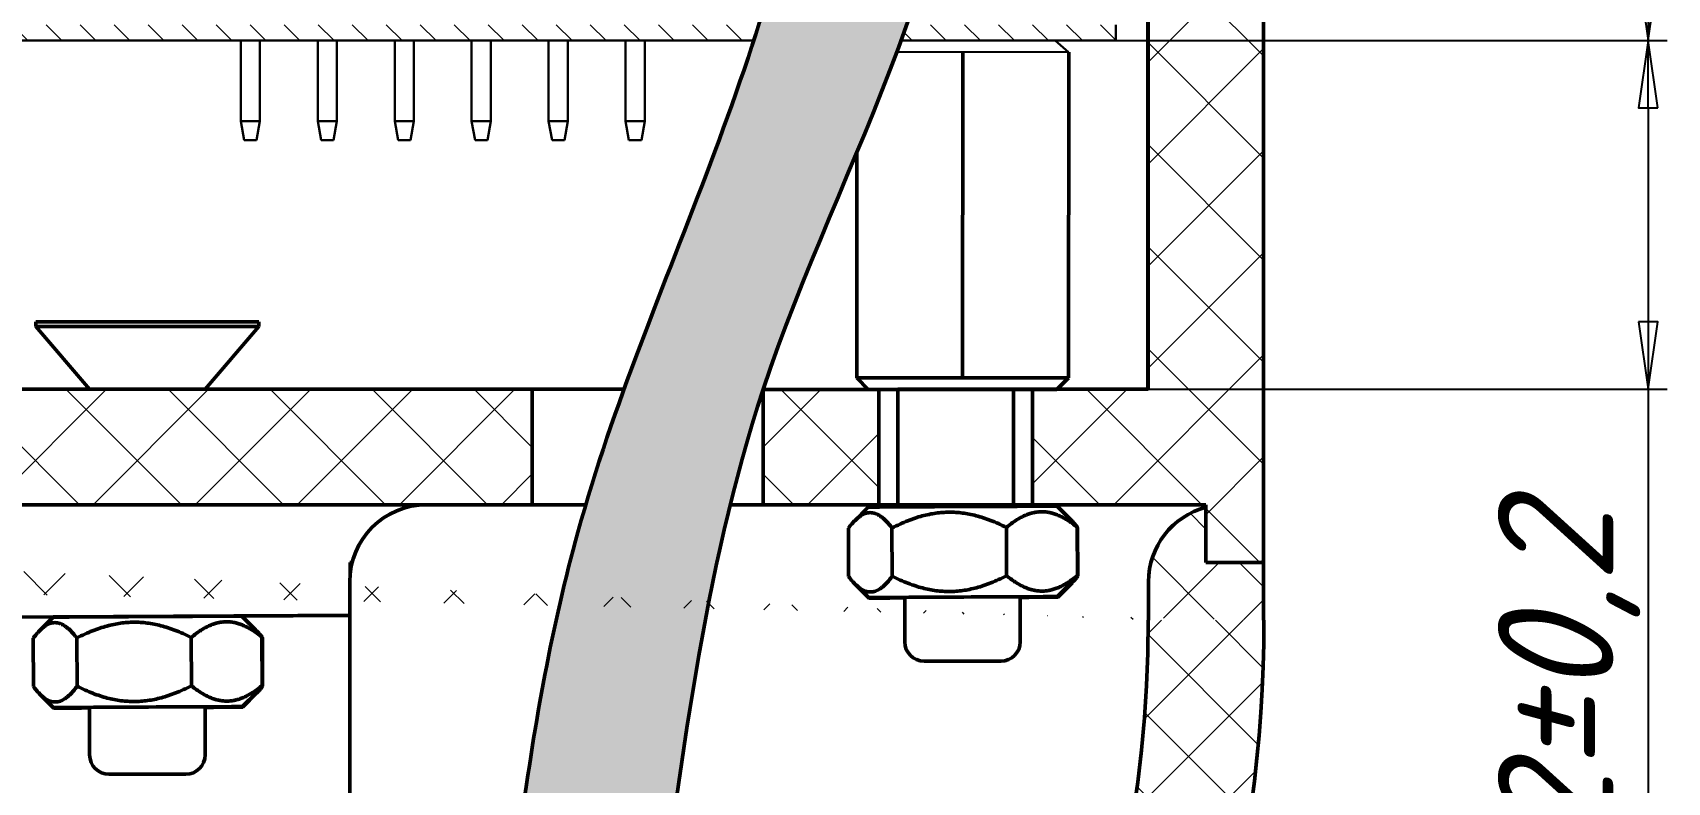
# Model space of a CAD drawing. Header units: inches. Extents: x -14 to 5184, y -66 to 1689.
# Drawn here: x 2968.36 to 3010.83, y 700.18 to 719.66 of the extents above; entities that cross this region are included whole.
import ezdxf

# ---------------------------------------------------------------- set-up
doc = ezdxf.new("R2010")
doc.units = ezdxf.units.IN
doc.header["$MEASUREMENT"] = 0
for name, color, linetype, lineweight in [('Видимый контур (ГОСТ)', 7, 'Continuous', 50), ('Размер (ГОСТ)', 7, 'Continuous', 25), ('Штриховка (ГОСТ)', 7, 'Continuous', 18), ('Штриховка ГОСТ', 7, 'Continuous', 9)]:
    doc.layers.add(name, color=color, linetype=linetype, lineweight=lineweight)
doc.styles.add('Standart 3.0', font='gost_b.ttf', dxfattribs={"oblique": 15, "height": 3})
doc.dimstyles.new('Обычный (ГОСТ)', dxfattribs={"dimscale": 0.5, "dimtxt": 3.5, "dimasz": 3.5, "dimexe": 1, "dimexo": 0, "dimgap": 0.5, "dimtad": 1, "dimrnd": 1e-08, "dimtxsty": 'Standart 3.0', "dimblk": 'Filled-1', "dimblk1": 'Filled-1', "dimblk2": 'Filled-1', "dimcen": 0.09, "dimdle": 15, "dimclrd": 256, "dimclre": 256, "dimclrt": 256, "dimazin": 2, "dimtfac": 0.7142857313156128, "dimtmove": 0, "dimatfit": 3, "dimfxl": 1, "dimtolj": 1, "dimlwd": 25, "dimlwe": 25, "dimarcsym": 0})

# ---------------------------------------------------------------- blocks, each defined once
blk = doc.blocks.new('Filled-1')
at = {"color": 0}
for p, q in [((0, 0), (-1, 0.1428571428571429)), ((-1, 0.1428571428571429), (-1, -0.1428571428571429)), ((-1, 0), (0, 0)), ((-1, -0.1428571428571429), (0, 0))]:
    blk.add_line(p, q, dxfattribs=at)
at = {"color": 0, "flags": 128}
blk.add_lwpolyline([(-1, -0.1428571428571429), (0, 0), (-1, 0.1428571428571429), (-1, -0.1428571428571429)], dxfattribs=at)
at = {"color": 0}
blk.add_solid([(-1, -0.1428571428571429), (0, 0), (-1, 0.1428571428571429), (-1, -0.1428571428571429)], dxfattribs=at)
blk = doc.blocks.new('*D152')
at = {"layer": 'Размер (ГОСТ)', "lineweight": 25, "ltscale": 0.5, "transparency": 16777216}
for p, q in [((2996.49810206248, 719.4498881323308), (3010.828447032974, 719.4498881323308)), ((3010.328447032974, 717.6998881323308), (3010.328447032974, 712.1430814574829)), ((2996.49810206248, 710.3930814574829), (3010.828447032974, 710.3930814574829)), ((3010.328447032974, 710.3930814574829), (3010.328447032974, 695.7587340312316))]:
    blk.add_line(p, q, dxfattribs=at)
at = {"layer": 'Размер (ГОСТ)', "lineweight": 25, "ltscale": 0.5, "transparency": 16777216, "xscale": 1.75, "yscale": 1.75, "zscale": 1.75}
for p, rotation in [((3010.328447032974, 719.4498881323308), 90), ((3010.328447032974, 710.3930814574829), 270)]:
    blk.add_blockref('Filled-1', p, dxfattribs=dict(at, rotation=rotation))
at = {"layer": 'Размер (ГОСТ)', "ltscale": 0.5, "transparency": 16777216, "insert": (3008.275052407797, 702.2009077443578), "char_height": 3, "attachment_point": 5, "rotation": 90, "style": 'Standart 3.0'}
blk.add_mtext('\\A1;{\\fGOST type B|b0|i0|c204|p0;12}%%P{\\fGOST type B|b0|i0|c204|p0;0,2}', dxfattribs=at)
blk = doc.blocks.new('*D155')
at = {"layer": 'Размер (ГОСТ)', "lineweight": 25, "ltscale": 0.5, "transparency": 16777216}
for p, q in [((2996.411795750761, 743.8613681323305), (3010.828447032974, 743.8613681323305)), ((3010.328447032974, 721.1998881323308), (3010.328447032974, 742.1113681323305)), ((2996.49810206248, 719.4498881323308), (3010.828447032974, 719.4498881323308))]:
    blk.add_line(p, q, dxfattribs=at)
at = {"layer": 'Размер (ГОСТ)', "lineweight": 25, "ltscale": 0.5, "transparency": 16777216, "xscale": 1.75, "yscale": 1.75, "zscale": 1.75}
for p, rotation in [((3010.328447032974, 743.8613681323305), 90), ((3010.328447032974, 719.4498881323308), 270)]:
    blk.add_blockref('Filled-1', p, dxfattribs=dict(at, rotation=rotation))
at = {"layer": 'Размер (ГОСТ)', "ltscale": 0.5, "transparency": 16777216, "insert": (3008.281417330003, 731.6556281323311), "char_height": 3, "attachment_point": 5, "rotation": 90, "style": 'Standart 3.0'}
blk.add_mtext('\\A1;{\\fGOST type B|b0|i0|c204|p0;24}%%P{\\fGOST type B|b0|i0|c204|p0;0,2}', dxfattribs=at)

msp = doc.modelspace()

# ---------------------------------------------------------------- hatches: boundary and pattern name
at = {"layer": 'Штриховка (ГОСТ)'}
h = msp.add_hatch(dxfattribs=at)
h.set_pattern_fill('ANSI37', color=256, scale=15, style=0)
h.set_pattern_definition([(45, (-838.0230394444743, -51.15957828930812), (-1.325825214724776, 1.325825214724777), []), (135, (-838.0230394444743, -51.15957828930812), (-1.325825214724777, -1.325825214724776), [])])
h.paths.add_polyline_path([(2998.837229541403, 707.3267087815876), (2998.837229541403, 707.3930814574829), (2994.337228739738, 707.3930814574829), (2994.337228739738, 710.3930814574829), (2997.337229539485, 710.3930814574829), (2997.337229539485, 747.8930814574829), (2997.353099355532, 747.8930814574829), (2998.837229541403, 747.8930814574829), (2998.837229541403, 747.7824923293116), (2998.837229541403, 746.3930814574829), (2998.853099355532, 746.3930814574829), (3000.337229543321, 746.3930814574829), (3000.337229543321, 746.2824923293116), (3000.337229543321, 705.8930814574829), (2998.840162546853, 705.8930814574829), (2998.837229541403, 705.8930814574829)])
h.paths.add_polyline_path([(2990.337230175069, 707.3858112707507), (2987.337229526699, 707.3930814574829), (2987.337229526699, 710.3930814574829), (2990.337230175069, 710.3858112707507)])
h.paths.add_polyline_path([(2981.337229519027, 710.3930814574829), (2981.337229519027, 707.3930814574829), (2945.337229472997, 707.3930814574829), (2945.337229472997, 710.3930814574829)])
h.paths.add_polyline_path([(2939.337229465325, 710.3930814574829), (2939.337229465325, 707.3930814574829), (2936.337228815467, 707.3930814574829), (2936.337228815467, 710.3930814574829)])
h.paths.add_polyline_path([(2932.337230250798, 710.3930814574829), (2932.337230250798, 707.3930814574829), (2927.837229450621, 707.3930814574829), (2927.837229450621, 705.8930814574829), (2926.340162546853, 705.8930814574829), (2926.337229448703, 705.8930814574829), (2926.337229448703, 746.3930814574829), (2926.353099355532, 746.3930814574829), (2927.837229450621, 746.3930814574829), (2927.837229450621, 747.8930814574829), (2929.337229452539, 747.8930814574829), (2929.337229452539, 747.7824923293116), (2929.337229452539, 710.3930814574829)])
at = {"layer": 'Штриховка (ГОСТ)', "ltscale": 0.5}
h = msp.add_hatch(color=9, dxfattribs=at)
h.dxf.hatch_style = 1
edge = h.paths.add_edge_path()
edge.add_spline(control_points=[(2983.6910824202, 690.6977992048345), (2983.954726007202, 692.284754937927), (2985.047784877814, 698.8642286169514), (2986.340590780208, 711.285218999497), (2992.204585330528, 720.729940888787), (2992.546827833689, 726.534690576868)], knot_values=[25.54166231348353, 25.54166231348353, 25.54166231348353, 25.54166231348353, 30.37243849634078, 45.56992402336301, 62.53420212688339, 62.53420212688339, 62.53420212688339, 62.53420212688339], degree=3, periodic=0)
edge.add_line((2992.54682783369, 726.5346905768811), (2992.542302627513, 728.6914301728934))
edge.add_spline(control_points=[(2992.542302627512, 728.6914301729022), (2992.380464444189, 731.2092979857407), (2991.098931720814, 735.9323852665706), (2984.168939535707, 736.913991713118), (2978.284053990745, 735.1359875783683), (2977.086476909086, 731.4895804196342), (2976.610677258192, 730.0408559243874)], knot_values=[0, 2.561506562415161e-12, 2.561506562415161e-12, 2.561506562415161e-12, 7.092148681006773, 12.46529463983893, 19.10283235443025, 23.4783337109341, 23.4783337109341, 23.4783337109341, 23.4783337109341], degree=3, periodic=0)
edge.add_line((2976.610677258192, 730.0408559243874), (2979.010677258193, 730.0408559243874))
edge.add_line((2979.010677258193, 730.0408559243874), (2981.410677258193, 730.0408559243874))
edge.add_spline(control_points=[(2981.410677258193, 730.0408559243874), (2982.07593960596, 730.716184031605), (2983.808795664098, 732.4752590878609), (2989.078207240302, 732.1252113779468), (2988.619438078173, 720.2913681047926), (2983.117176910373, 711.2914803830047), (2980.939889420208, 699.1968139117093), (2980.50264130068, 694.1040598150378), (2979.922128602353, 691.6309671373762)], knot_values=[0, 0, 0, 0, 2.80167752579626, 7.297728316990558, 12.36345076120922, 33.56505640900438, 41.24786777632259, 48.87456467641559, 48.87456467641591, 48.87456467641591, 48.87456467641591], degree=3, periodic=0)
edge.add_arc((2981.6910824202, 690.6977992048345), 2.000000000000053, -6.838263288955204e-11, 152.1872181198208, ccw=False)
edge = h.paths.add_edge_path()
edge.add_spline(control_points=[(2976.610677258193, 729.5016132458636), (2976.452769917952, 729.2493616770406), (2976.167962981823, 728.7943923492027), (2975.518880644293, 728.274743552125), (2974.816880442214, 727.9155151423432), (2973.79375426956, 727.6281164478798), (2973.804683578172, 726.8901333567599), (2973.810677199701, 726.4854241934912)], knot_values=[0, 0, 0, 0, 0.8876690817723617, 1.601029509395069, 2.442545259551083, 3.324915313696357, 4.396416011660989, 4.396416011660989, 4.396416011660989, 4.396416011660989], degree=3, periodic=0)
edge.add_line((2973.810677199701, 726.4854241934912), (2973.810677199701, 725.86136803398))
edge.add_line((2973.810677199701, 725.86136803398), (2974.210677199701, 725.86136803398))
edge.add_line((2974.210677199701, 725.86136803398), (2974.210677199701, 726.4854241934913))
edge.add_spline(control_points=[(2974.210677199701, 726.4854241934912), (2974.206242389017, 726.7303696371571), (2974.195615686909, 727.317308392489), (2975.110363892174, 727.6373925015145), (2975.877543231054, 727.9646707256328), (2976.377439141652, 728.5024696826617), (2976.879537594921, 728.9218115112197), (2976.966033233852, 729.304230683574), (2977.010677258193, 729.5016132458636)], knot_values=[0, 0, 0, 0, 0.6754366321081279, 1.618482590334783, 2.476314974066144, 3.239382725519293, 3.79160126097013, 4.380664741072716, 4.380664741072716, 4.380664741072716, 4.380664741072716], degree=3, periodic=0)
edge.add_line((2977.010677258192, 729.5016132458596), (2977.010677258192, 730.0408559243874))
edge.add_line((2977.010677258192, 730.0408559243874), (2976.610677258192, 730.0408559243874))
edge.add_line((2976.610677258192, 730.0408559243874), (2976.610677258192, 729.5016132458628))
edge = h.paths.add_edge_path()
edge.add_spline(control_points=[(2976.210677199701, 726.485424372708), (2976.227532002805, 726.703851051911), (2976.266032393397, 727.2027896875626), (2976.898219571161, 727.6654639244146), (2977.374186903102, 728.2673834309337), (2977.791245449957, 728.8620169117464), (2977.80510451721, 729.318186945012), (2977.810677258193, 729.5016132458635)], knot_values=[0, 0, 0, 0, 0.6305428488406861, 1.440310267355914, 2.175903171811265, 2.981585956941228, 3.523425769823472, 3.523425769823472, 3.523425769823472, 3.523425769823472], degree=3, periodic=0)
edge.add_line((2977.810677258192, 729.5016132458487), (2977.810677258192, 730.0408559243874))
edge.add_line((2977.810677258192, 730.0408559243874), (2977.410677258192, 730.0408559243874))
edge.add_line((2977.410677258192, 730.0408559243874), (2977.410677258192, 729.50161324585))
edge.add_spline(control_points=[(2977.410677258193, 729.5016132458635), (2977.396490742995, 729.2893098258172), (2977.367022042077, 728.848306104912), (2976.982385196734, 728.2920519614278), (2976.43684095521, 727.8574103433488), (2975.852792969795, 727.3171961652047), (2975.824560146859, 726.7596077443354), (2975.810677199702, 726.485424372708)], knot_values=[0, 0, 0, 0, 0.6290850324025244, 1.306756339558478, 1.935745102583544, 2.75596662078093, 3.549499064688082, 3.549499064688082, 3.549499064688082, 3.549499064688082], degree=3, periodic=0)
edge.add_line((2975.810677199702, 726.485424372708), (2975.810677199702, 725.8613682131969))
edge.add_line((2975.810677199702, 725.8613682131969), (2976.210677199701, 725.8613682131969))
edge.add_line((2976.210677199701, 725.8613682131969), (2976.210677199701, 726.485424372708))
edge = h.paths.add_edge_path(flags=17)
edge.add_spline(control_points=[(2978.210677199701, 726.4854243727082), (2978.213243920135, 726.985677263449), (2978.217644488964, 727.8433465478671), (2978.626586260173, 728.806364362914), (2978.614553280617, 729.3322248540294), (2978.610677258193, 729.5016132458636)], knot_values=[0, 0, 0, 0, 1.487484540735472, 2.550249734182781, 3.055254438276584, 3.055254438276584, 3.055254438276584, 3.055254438276584], degree=3, periodic=0)
edge.add_line((2978.610677258192, 729.5016132459251), (2978.610677258192, 730.0408559243874))
edge.add_line((2978.610677258192, 730.0408559243874), (2978.210677258192, 730.0408559243874))
edge.add_line((2978.210677258192, 730.0408559243874), (2978.210677258192, 729.5016132458577))
edge.add_spline(control_points=[(2978.210677258193, 729.5016132458636), (2978.189970512745, 729.23358696242), (2978.140367829926, 728.5915342188556), (2977.777738298505, 727.6212959651967), (2977.799679408103, 726.8646743963222), (2977.810677199701, 726.4854243727082)], knot_values=[0, 0, 0, 0, 0.8042696379303687, 1.926615259383249, 3.054547687743148, 3.054547687743148, 3.054547687743148, 3.054547687743148], degree=3, periodic=0)
edge.add_line((2977.810677199701, 726.4854243727082), (2977.810677199701, 725.8613682131969))
edge.add_line((2977.810677199701, 725.8613682131969), (2978.210677199701, 725.8613682131969))
edge.add_line((2978.210677199701, 725.8613682131969), (2978.210677199701, 726.4854243727082))
edge = h.paths.add_edge_path(flags=17)
edge.add_spline(control_points=[(2979.410677258193, 729.5016132458636), (2979.406801235768, 729.3322248540296), (2979.394768256213, 728.8063643629139), (2979.80371002742, 727.8433465478671), (2979.808110596251, 726.9856772634489), (2979.810677316686, 726.4854243727082)], knot_values=[0, 0, 0, 0, 0.505004704093803, 1.567769897541112, 3.055254438276584, 3.055254438276584, 3.055254438276584, 3.055254438276584], degree=3, periodic=0)
edge.add_line((2979.810677316686, 726.4854243727082), (2979.810677316686, 725.8613682131969))
edge.add_line((2979.810677316686, 725.8613682131969), (2980.210677316685, 725.8613682131969))
edge.add_line((2980.210677316685, 725.8613682131969), (2980.210677316685, 726.4854243727082))
edge.add_spline(control_points=[(2980.210677316685, 726.4854243727082), (2980.221675108283, 726.8646743963226), (2980.24361621788, 727.6212959651969), (2979.880986686461, 728.5915342188555), (2979.83138400364, 729.2335869624197), (2979.810677258193, 729.5016132458636)], knot_values=[0, 0, 0, 0, 1.127932428359899, 2.250278049812779, 3.054547687743148, 3.054547687743148, 3.054547687743148, 3.054547687743148], degree=3, periodic=0)
edge.add_line((2979.810677258193, 729.5016132458695), (2979.810677258193, 730.0408559243874))
edge.add_line((2979.810677258193, 730.0408559243874), (2979.410677258193, 730.0408559243874))
edge.add_line((2979.410677258193, 730.0408559243874), (2979.410677258193, 729.5016132458841))
edge = h.paths.add_edge_path(flags=17)
edge.add_spline(control_points=[(2980.210677258193, 729.5016132458635), (2980.216249999176, 729.3181869450121), (2980.230109066429, 728.8620169117465), (2980.647167613282, 728.2673834309339), (2981.123134945226, 727.6654639244146), (2981.755322122989, 727.2027896875625), (2981.793822513581, 726.703851051911), (2981.810677316685, 726.485424372708)], knot_values=[0, 0, 0, 0, 0.5418398128822438, 1.347522598012207, 2.083115502467558, 2.892882920982786, 3.523425769823472, 3.523425769823472, 3.523425769823472, 3.523425769823472], degree=3, periodic=0)
edge.add_line((2981.810677316685, 726.485424372708), (2981.810677316685, 725.8613682131969))
edge.add_line((2981.810677316685, 725.8613682131969), (2982.210677316684, 725.8613682131969))
edge.add_line((2982.210677316684, 725.8613682131969), (2982.210677316684, 726.485424372708))
edge.add_spline(control_points=[(2982.210677316684, 726.485424372708), (2982.196794369526, 726.7596077443353), (2982.168561546592, 727.3171961652046), (2981.584513561177, 727.857410343349), (2981.038969319651, 728.2920519614278), (2980.654332474309, 728.8483061049118), (2980.624863773392, 729.2893098258171), (2980.610677258193, 729.5016132458635)], knot_values=[0, 0, 0, 0, 0.7935324439071524, 1.613753962104538, 2.242742725129604, 2.920414032285557, 3.549499064688082, 3.549499064688082, 3.549499064688082, 3.549499064688082], degree=3, periodic=0)
edge.add_line((2980.610677258193, 729.5004118852846), (2980.610677258193, 730.0408559243874))
edge.add_line((2980.610677258193, 730.0408559243874), (2980.210677258193, 730.0408559243874))
edge.add_line((2980.210677258193, 730.0408559243874), (2980.210677258193, 729.5016132458783))
edge = h.paths.add_edge_path(flags=17)
edge.add_spline(control_points=[(2981.010677258193, 729.5016132458636), (2981.055321282534, 729.304230683574), (2981.141816921465, 728.9218115112197), (2981.643915374735, 728.502469682662), (2982.143811285332, 727.9646707256326), (2982.910990624212, 727.637392501515), (2983.825738829476, 727.3173083924889), (2983.815112127368, 726.7303696371571), (2983.810677316685, 726.4854241934912)], knot_values=[0, 0, 0, 0, 0.5890634801025854, 1.141282015553423, 1.904349767006572, 2.762182150737932, 3.705228108964588, 4.380664741072716, 4.380664741072716, 4.380664741072716, 4.380664741072716], degree=3, periodic=0)
edge.add_line((2983.810677316685, 726.4854241934912), (2983.810677316685, 725.86136803398))
edge.add_line((2983.810677316685, 725.86136803398), (2984.210677316685, 725.86136803398))
edge.add_line((2984.210677316685, 725.86136803398), (2984.210677316685, 726.4854241934912))
edge.add_spline(control_points=[(2984.210677316685, 726.4854241934912), (2984.216670938215, 726.8901333567599), (2984.227600246826, 727.62811644788), (2983.204474074172, 727.9155151423431), (2982.502473872091, 728.2747435521251), (2981.853391534564, 728.7943923492026), (2981.568584598435, 729.2493616770407), (2981.410677258193, 729.5016132458636)], knot_values=[0, 0, 0, 0, 1.071500697964632, 1.953870752109906, 2.795386502265919, 3.508746929888627, 4.396416011660989, 4.396416011660989, 4.396416011660989, 4.396416011660989], degree=3, periodic=0)
edge.add_line((2981.410677258193, 729.5016132458635), (2981.410677258193, 730.0408559243874))
edge.add_line((2981.410677258193, 730.0408559243874), (2981.010677258193, 730.0408559243874))
edge.add_line((2981.010677258193, 730.0408559243874), (2981.010677258193, 729.5016132458636))
h = msp.add_hatch(dxfattribs=at)
h.set_pattern_fill('ANSI37', color=256, scale=12)
h.set_pattern_definition([(45, (-838.0230394444743, -51.15957828930812), (-1.060660171779821, 1.060660171779821), []), (135, (-838.0230394444743, -51.15957828930812), (-1.060660171779821, -1.060660171779821), [])])
edge = h.paths.add_edge_path()
edge.add_line((2929.340162546853, 705.4565897843792), (2929.340162546853, 704.3930814574827))
edge.add_ellipse((2963.340162546853, 704.3930814574827), major_axis=(33.99999999999998, -1.352960309094731e-14), ratio=0.9705882369432142, start_angle=180, end_angle=360)
edge.add_arc((2927.340162546853, 705.4565897843792), 2.000000000000007, 0, 75.52248781406973)
edge.add_line((2926.340162546853, 705.8930814574827), (2927.840162546853, 705.8930814574827))
edge.add_line((2926.340162546853, 704.3930814574827), (2926.340162546853, 705.8930814574827))
edge.add_ellipse((2963.340162546853, 704.3930814574827), major_axis=(-37.00803213179032, 1.472658782118083e-14), ratio=0.9727616087207444, start_angle=0, end_angle=180.0000000000057)
edge.add_line((2927.840162546853, 705.8930814574827), (2927.840162546853, 707.3930814574827))
edge.add_line((2997.348194678643, 704.3930814574827), (2997.348194678643, 705.3930814574827))
edge.add_arc((2999.348194678643, 705.3930814574827), 2.00000000000001, 104.7152902642874, 180)
edge.add_line((2998.840162546853, 707.3274814556911), (2998.840162546853, 705.8930814574827))
edge.add_line((2998.837229541403, 705.8930814574829), (2998.837229541403, 707.3930814574829))
edge.add_line((2998.840162546853, 705.8930814574827), (3000.340162546853, 705.8930814574827))
edge.add_line((3000.340162546853, 705.8930814574827), (3000.340162546853, 704.3930814574827))
at = {"layer": 'Штриховка ГОСТ', "ltscale": 0.5}
h = msp.add_hatch(dxfattribs=at)
h.set_pattern_fill('ANSI31', color=256, scale=5, angle=90)
h.set_pattern_definition([(135, (-727.2298699010416, -67.26442708917273), (-0.4419417382415922, -0.4419417382415922), [])])
edge = h.paths.add_edge_path()
edge.add_spline(control_points=[(2940.404245097533, 719.4498881323301), (2940.416214018867, 719.5874359209574), (2940.428570852531, 719.7245960771872), (2940.441363019414, 719.8613681323303)], knot_values=[35.06714669640568, 35.06714669640568, 35.06714669640568, 35.06714669640568, 35.48414801363306, 35.48414801363306, 35.48414801363306, 35.48414801363306], degree=3, periodic=0)
edge.add_line((2940.441363019414, 719.8613681323307), (2930.498102062482, 719.8613681323305))
edge.add_line((2930.498102062482, 719.8613681323305), (2930.498102062482, 719.4498881323303))
edge.add_line((2930.498102062482, 719.4498881323303), (2940.404245097533, 719.4498881323304))
edge = h.paths.add_edge_path()
edge.add_line((2963.343618454547, 719.8613681323308), (2944.05134468149, 719.8613681323307))
edge.add_spline(control_points=[(2944.05134468149, 719.8613681323309), (2944.034509421005, 719.723861729387), (2944.018464654925, 719.5867145723219), (2944.003154349125, 719.4498898350988)], knot_values=[21.22750405723641, 21.22750405723641, 21.22750405723641, 21.22750405723641, 21.65362164922611, 21.65362164922611, 21.65362164922611, 21.65362164922611], degree=3, periodic=0)
edge.add_spline(control_points=[(2944.003154349125, 719.4498898350988), (2944.003154285614, 719.4498892675094), (2944.003154222102, 719.44988869992), (2944.003154158591, 719.4498881323307)], knot_values=[21.65362164922611, 21.65362164922611, 21.65362164922611, 21.65362164922611, 21.65362341688765, 21.65362341688765, 21.65362341688765, 21.65362341688765], degree=3, periodic=0)
edge.add_line((2944.003154158591, 719.4498881323304), (2963.343544958671, 719.4498881323306))
edge.add_line((2963.343544958671, 719.4498881323306), (2963.343618454547, 719.8613681323308))
edge = h.paths.add_edge_path()
edge.add_spline(control_points=[(2987.08977272366, 719.4498881323306), (2987.134006436085, 719.5866103324134), (2987.177759131244, 719.7237613706951), (2987.220994867021, 719.8613681323308)], knot_values=[19.06501621522857, 19.06501621522857, 19.06501621522857, 19.06501621522857, 19.5017385340753, 19.5017385340753, 19.5017385340753, 19.5017385340753], degree=3, periodic=0)
edge.add_line((2987.220994867021, 719.8613681323309), (2963.343618454547, 719.8613681323308))
edge.add_line((2963.343618454547, 719.8613681323308), (2963.343544958671, 719.4498881323306))
edge.add_line((2963.343544958671, 719.4498881323306), (2987.08977272366, 719.4498881323307))
edge = h.paths.add_edge_path()
edge.add_line((2996.49810206248, 719.861368132331), (2991.067021027535, 719.8613681323309))
edge.add_spline(control_points=[(2991.067021027535, 719.861368132331), (2991.018234284914, 719.7239889400156), (2990.968707878827, 719.5868357599998), (2990.918511210422, 719.4498881323307)], knot_values=[32.35477307317363, 32.35477307317363, 32.35477307317363, 32.35477307317363, 32.79143009292527, 32.79143009292527, 32.79143009292527, 32.79143009292527], degree=3, periodic=0)
edge.add_line((2990.918511210422, 719.4498881323308), (2996.49810206248, 719.4498881323308))
edge.add_line((2996.49810206248, 719.4498881323308), (2996.49810206248, 719.861368132331))

# ---------------------------------------------------------------- linework, layer by layer
at = {"layer": 'Видимый контур (ГОСТ)'}
for p, q in [((2997.334549284854, 747.7824923293116), (2997.334549284854, 710.3930814574829)), ((2997.337229539485, 710.3930814574827), (2997.337229539485, 747.8930814574829)), ((3000.337229543321, 746.3930814574829), (3000.337229543321, 705.8930814574829)), ((2992.52791074041, 719.1537431659154), (2992.515087814544, 710.6858112707506)), ((2995.277905287503, 719.1498707686802), (2995.265986645471, 710.6858112707506)), ((2989.765986645471, 716.5403048001815), (2989.765986645471, 710.6858112707506)), ((2974.235080294723, 712.1430814574827), (2968.435080294723, 712.1430814574827)), ((2968.435080294723, 712.1430814574827), (2968.435080294723, 712.0264147908161)), ((2968.435080294723, 712.0264147908161), (2974.235080294723, 712.0264147908161)), ((2969.835080294723, 710.3930814574827), (2968.435080294723, 712.0264147908161)), ((2972.835080294723, 710.3930814574827), (2974.235080294723, 712.0264147908161)), ((2974.235080294723, 712.1430814574827), (2974.235080294723, 712.0264147908161)), ((2989.765087814544, 710.6858112707506), (2992.515087814544, 710.6858112707506)), ((2989.765087814544, 710.6858112707506), (2990.065087814544, 710.3858112707504)), ((2995.265087814544, 710.6858112707506), (2992.515087814544, 710.6858112707506)), ((2995.265087814544, 710.6858112707506), (2994.965087814544, 710.3858112707504)), ((2945.337229472997, 710.3930814574829), (2981.337229519027, 710.3930814574829)), ((2981.337229519027, 710.3930814574829), (2981.337229519027, 707.3930814574829)), ((2981.337229519025, 710.3930814574827), (2983.719589818897, 710.3916986401207)), ((2987.337229526699, 707.3930814574829), (2987.337229526699, 710.3930814574827)), ((2987.3372295267, 710.3895988171018), (2993.862530921746, 710.3858112707504)), ((2992.515087814544, 710.3858112707504), (2990.065087814544, 710.3858112707504)), ((2990.337230175069, 710.3858112707507), (2990.337230175069, 707.3858112707507)), ((2990.362176227626, 710.3858112707507), (2990.362530273376, 710.3858112707507)), ((2990.362530273376, 710.3858112707507), (2993.862530921746, 710.3858112707504)), ((2990.837230175069, 710.3930814574827), (2990.837230175069, 707.3930814574829)), ((2990.837230175069, 710.3930814574827), (2993.837228742876, 710.3930814574827)), ((2990.837230175069, 710.3858112707507), (2990.837230175069, 707.3858112707507)), ((2992.515087814544, 710.3858112707504), (2994.965087814544, 710.3858112707504)), ((2993.837228742876, 710.3930814574827), (2997.337229539485, 710.3930814574827)), ((2993.837228742876, 707.3930814574829), (2993.837228742876, 710.3930814574827)), ((2993.837228739737, 707.3858112707507), (2993.837228739737, 710.3858112707504)), ((2994.337228739737, 707.3858112707507), (2994.337228739737, 710.3858112707504)), ((2981.337229519027, 707.3930814574829), (2945.337229472997, 707.3930814574829)), ((2982.725479680368, 707.3930814574829), (2981.337229519025, 707.3930814574829)), ((2987.336875480949, 707.3930814574829), (2986.479731382197, 707.3930814574829)), ((2987.337229526699, 707.3930814574829), (2987.336875480949, 707.3930814574829)), ((2990.837230175069, 707.3930814574829), (2987.337229526699, 707.3930814574829)), ((2990.065041481142, 707.3313096978037), (2989.714652321344, 706.9774305879201)), ((2993.837228742876, 707.3930814574829), (2990.837230175069, 707.3930814574829)), ((2993.939254038586, 707.3457539564128), (2990.939255473917, 707.3457539564128)), ((2998.837229541403, 707.3930814574829), (2993.837228742876, 707.3930814574829)), ((2994.971566063152, 707.3556257574047), (2995.327594894417, 707.0031086902135)), ((2998.837229541403, 705.8930814574829), (2998.837229541403, 707.3930814574829)), ((2998.840162546853, 707.3274814556911), (2998.840162546853, 705.8930814574827)), ((2989.55488989636, 705.5250856848585), (2989.548662503707, 706.7816566769708)), ((2990.689379358292, 705.5332986217232), (2990.683151965638, 706.7898696138353)), ((2993.661730005001, 705.5484079741024), (2993.655502612347, 706.8049789662142)), ((2995.499591189779, 705.5553043896165), (2995.493363797125, 706.8118753817286)), ((2995.506044671863, 706.7981262144273), (2995.512272064516, 705.5415552223154)), ((2976.655652856885, 705.8930814574829), (2976.598041655609, 705.8930814574829)), ((3000.337229543321, 705.8930814574829), (2998.837229541403, 705.8930814574829)), ((2998.840162546853, 705.8930814574827), (3000.340162546853, 705.8930814574827)), ((3000.340162546853, 705.8930814574827), (3000.340162546853, 704.3930814574827)), ((2976.592144530002, 705.3930814574827), (2976.592144530002, 687.6430814574829)), ((2990.076687630333, 704.9813353091826), (2989.720658799067, 705.3338523763738)), ((2990.088681365799, 704.9683356251402), (2989.732851396031, 705.320655792346)), ((2994.983212212343, 705.0056513687836), (2995.33360137214, 705.3595304786669)), ((2994.99520594781, 704.992651684741), (2995.349666427046, 705.3506426652665)), ((2997.348194678643, 704.3930814574827), (2997.348194678643, 705.3930814574827)), ((2991.0154301207, 704.9729259438305), (2991.0154301207, 703.8304277637254)), ((2991.016138089533, 704.9859885861739), (2991.016138089533, 703.8304277637254)), ((2994.016138089533, 705.0008561727078), (2994.016138089533, 703.8304277637254)), ((2953.080635074883, 704.4021632032596), (2973.580375811051, 704.5037733868161)), ((2968.883781354531, 704.4732689006784), (2968.533392194733, 704.1193897907948)), ((2973.790305936541, 704.4975849602794), (2974.146334767806, 704.1450678930881)), ((2976.582907956174, 704.515857523195), (2976.592144529994, 704.5058462517596)), ((2997.340162546853, 704.3930814574827), (2997.348194678643, 704.3930814574827)), ((3000.340162546853, 704.3930814574827), (3000.348194678643, 704.3930814574863)), ((2968.373629769749, 702.6670448877331), (2968.367402377095, 703.9236158798454)), ((2969.508119231681, 702.6752578245979), (2969.501891839027, 703.93182881671)), ((2972.48046987839, 702.6903671769768), (2972.474242485736, 703.9469381690889)), ((2974.318331063168, 702.6972635924911), (2974.312103670513, 703.9538345846032)), ((2974.330324798633, 702.6842639084485), (2974.32409740598, 703.9408349005608)), ((2991.516138155205, 703.3304277637254), (2991.5154301207, 703.3304277637254)), ((2993.516138089533, 703.3304277637254), (2991.516138089533, 703.3304277637254)), ((2968.895427503722, 702.1232945120572), (2968.539398672456, 702.4758115792484)), ((2968.907421239188, 702.1102948280146), (2968.551392407922, 702.4628118952056)), ((2969.835080294723, 702.1279353199449), (2969.835080294723, 700.8930814574825)), ((2972.835080294723, 702.1428029064786), (2972.835080294723, 700.8930814574825)), ((2973.801952085732, 702.147610571658), (2974.152341245529, 702.5014896815416)), ((2973.813945821198, 702.1346108876156), (2974.164334980996, 702.4884899974992)), ((2972.335080294723, 700.3930814574827), (2970.335080294723, 700.3930814574827))]:
    msp.add_line(p, q, dxfattribs=at)
at = {"layer": 'Видимый контур (ГОСТ)', "lineweight": 30}
for p, q in [((2996.49810206248, 719.861368132331), (2996.49810206248, 719.4498881323308)), ((2987.089772723661, 719.4498881323307), (2944.003154158591, 719.4498881323304)), ((2973.760677203555, 717.3613680973616), (2973.760677203555, 719.4498881323308)), ((2974.260677203555, 717.3613680973616), (2974.260677203555, 719.4498881323308)), ((2975.760677203555, 717.3613680973616), (2975.760677203555, 719.4498881323308)), ((2976.260677203555, 717.3613680973616), (2976.260677203555, 719.4498881323308)), ((2977.760677203554, 717.3613680973616), (2977.760677203554, 719.4498881323308)), ((2978.260677203555, 717.3613680973616), (2978.260677203555, 719.4498881323308)), ((2979.760677203555, 717.3613680973616), (2979.760677203555, 719.4498881323308)), ((2980.260677203554, 717.3613680973616), (2980.260677203554, 719.4498881323308)), ((2981.760677203554, 717.3613680973616), (2981.760677203554, 719.4498881323308)), ((2982.260677203555, 717.3613680973618), (2982.260677203555, 719.4498881323308)), ((2983.760677203555, 717.3613680973618), (2983.760677203555, 719.4498881323308)), ((2984.260677203554, 717.3613680973618), (2984.260677203554, 719.4498881323308)), ((2995.265574438792, 719.1498881323308), (2990.809731789279, 719.1561626148657)), ((2996.49810206248, 719.4498881323308), (2990.918511210421, 719.4498881323308)), ((2995.265574438792, 719.1498881323308), (2994.919164277278, 719.4498881323308)), ((2973.760677203555, 717.3613680973616), (2974.260677203555, 717.3613680973616)), ((2973.848840690055, 716.8613681012154), (2973.760677203555, 717.3613680973616)), ((2974.172513709347, 716.8613681012154), (2974.260677203555, 717.3613680973616)), ((2975.760677203555, 717.3613680973616), (2976.260677203555, 717.3613680973616)), ((2975.848840690055, 716.8613681012154), (2975.760677203555, 717.3613680973616)), ((2976.172513709347, 716.8613681012154), (2976.260677203555, 717.3613680973616)), ((2977.760677203554, 717.3613680973616), (2978.260677203555, 717.3613680973616)), ((2977.848840690055, 716.8613681012154), (2977.760677203554, 717.3613680973616)), ((2978.172513709347, 716.8613681012154), (2978.260677203555, 717.3613680973616)), ((2979.760677203555, 717.3613680973616), (2980.260677203554, 717.3613680973616)), ((2979.848840690055, 716.8613681012154), (2979.760677203555, 717.3613680973616)), ((2980.172513709347, 716.8613681012154), (2980.260677203554, 717.3613680973616)), ((2981.760677203554, 717.3613680973616), (2982.260677203555, 717.3613680973616)), ((2981.848840690055, 716.8613681012154), (2981.760677203554, 717.3613680973616)), ((2982.172513709347, 716.8613681012154), (2982.260677203555, 717.3613680973618)), ((2983.760677203555, 717.3613680973618), (2984.260677203554, 717.3613680973618)), ((2983.848840690055, 716.8613681012154), (2983.760677203555, 717.3613680973618)), ((2984.172513709347, 716.8613681012154), (2984.260677203554, 717.3613680973618)), ((2974.172513709347, 716.8613681012154), (2973.848840690055, 716.8613681012154)), ((2976.172513709347, 716.8613681012154), (2975.848840690055, 716.8613681012154)), ((2978.172513709347, 716.8613681012154), (2977.848840690055, 716.8613681012154)), ((2980.172513709347, 716.8613681012154), (2979.848840690055, 716.8613681012154)), ((2982.172513709347, 716.8613681012154), (2981.848840690055, 716.8613681012154)), ((2984.172513709347, 716.8613681012154), (2983.848840690055, 716.8613681012154))]:
    msp.add_line(p, q, dxfattribs=at)
at = {"layer": 'Видимый контур (ГОСТ)', "lineweight": 30, "ltscale": 0.5}
msp.add_line((2994.919164277278, 719.4498881323308), (2995.265574438792, 719.1498881323308), dxfattribs=at)
at = {"layer": 'Видимый контур (ГОСТ)'}
for centre, radius, start, end in [((2978.592144530002, 705.3930814574827), 2.000000000000001, 90, 180), ((2999.348194678643, 705.3930814574827), 2.00000000000001, 104.7152902642874, 180), ((2991.5154301207, 703.8304277637254), 0.5000000000000018, 180, 270), ((2991.516138089533, 703.8304277637254), 0.5000000000000018, 180, 270), ((2993.516138089533, 703.8304277637254), 0.5000000000000019, 270, 0), ((2970.335080294723, 700.8930814574827), 0.5000000000000018, 180, 270), ((2972.335080294723, 700.8930814574827), 0.5000000000000019, 270, 0)]:
    msp.add_arc(centre, radius, start, end, dxfattribs=at)
for centre, major_axis, ratio, start_param, end_param in [((2992.518303782725, 707.3434655930561), (2.453263358279858, 0.0121580350897309), 0.000932783408303983, 0.0009327839941424719, 3.140659869694319), ((2976.605610384022, 704.4912509784004), (0.01486978835756968, -2.999963148006076), 0.0008520827958230146, 1.948076365842009, 2.057006793703726), ((2992.52994991076, 704.9934954735314), (2.453263358279857, 0.0121580350897309), 0.0009327834083039824, 5.363155983009696, 10.33056797565011), ((2992.541943646226, 704.980495789489), (-2.453263358279858, -0.01215803508973086), 0.0009327834083039875, 5.383614018725595, 7.182378763283767), ((2992.541943646226, 704.980495789489), (2.453263358279858, 0.01215803508973086), 0.000932783408303988, 5.357025471002782, 7.209335897729982), ((2963.340162546853, 704.3930814574827), (-37.00803213179032, 1.472658782118083e-14), 0.9727616087207444, 0, 3.141592653589893), ((2963.340162546853, 704.3930814574827), (33.99999999999998, -1.352960309094731e-14), 0.9705882369432142, 3.141592653589793, 6.283185307179586), ((2971.337043656114, 704.4854247959305), (2.453263358279858, 0.01215803508973091), 0.0009327834083039836, 0.0009327839941453142, 3.140659869694321), ((2973.582945897223, 704.5009877402355), (2.999963159823715, 0.01486740395886815), 0.0009327834083039782, 0.0008520832689633551, 1.571648410064504), ((2971.348689784149, 702.1354546764061), (2.453263358279858, 0.0121580350897309), 0.0009327834083039825, 5.363259648176056, 10.33067277861408), ((2971.360683519615, 702.1224549923635), (-2.453263358279857, -0.0121580350897309), 0.0009327834083039836, 5.383508699336623, 7.182852669493458), ((2971.360683519615, 702.1224549923635), (2.453263358279858, 0.0121580350897309), 0.0009327834083039833, 5.357128656529598, 7.209232712286695), ((2963.393125728665, 687.7252807357673), (-9.187146615049123, -8.476221863164715), 0.9999992019346928, 6.125821291093414, 11.22949702546209)]:
    msp.add_ellipse(centre, major_axis=major_axis, ratio=ratio, start_param=start_param, end_param=end_param, dxfattribs=at)
at = {"layer": 'Видимый контур (ГОСТ)', "ltscale": 0.5}
msp.add_spline([(2976.610677258192, 730.0408559243874), (2978.473362094881, 734.0000752060055), (2984.636366808689, 736.4646806125979), (2989.873222636089, 735.2621671873363), (2992.542302627513, 728.6914301728995), (2987.337229526699, 710.3895988171017), (2984.459143067546, 695.4671263450986), (2983.6910824202, 690.6977992048345)], degree=3, dxfattribs=at)
msp.add_open_spline([(2981.410677258193, 730.0408559243874), (2982.07593960596, 730.716184031605), (2983.808795664098, 732.4752590878609), (2989.078207240302, 732.1252113779468), (2988.619438078173, 720.2913681047926), (2983.117176910373, 711.2914803830047), (2980.939889420208, 699.1968139117093), (2980.50264130068, 694.1040598150378), (2979.922128602353, 691.6309671373762)], degree=3, knots=[0, 0, 0, 0, 2.80167752579626, 7.297728316990558, 12.36345076120922, 33.56505640900438, 41.24786777632259, 48.87456467641559, 48.87456467641591, 48.87456467641591, 48.87456467641591], dxfattribs=at)
at = {"layer": 'Видимый контур (ГОСТ)'}
for points, weights in [([(2989.548662503707, 706.781656676971), (2990.112190385301, 707.5357536090806), (2990.683151965638, 706.7898696138359)], [1.537075033676559, 1.774861368915413, 1.537075033676559]), ([(2990.683151965638, 706.7898696138359), (2992.16561043962, 707.5474147537028), (2993.655502612347, 706.804978966215)], [1.537075033676559, 1.774861368915413, 1.537075033676559]), ([(2993.655502612349, 706.8049789662147), (2994.570716355363, 707.5584176376493), (2995.493363797123, 706.811875381729)], [1.53707503367656, 1.774861368915415, 1.53707503367656]), ([(2995.493363797124, 706.8118753817291), (2995.407667794413, 706.9238256058422), (2995.327594894417, 707.0031086902136)], [1.537075033676563, 1.56861731792567, 1.591791453562267]), ([(2995.379492354257, 706.9489472891988), (2995.441096352728, 706.8829146636442), (2995.506044671863, 706.7981262144278)], [1.515929100507403, 1.497726805214763, 1.474995622854697]), ([(2990.689379358293, 705.5332986217231), (2990.125851476698, 704.7792016896129), (2989.55488989636, 705.5250856848585)], [1.474995622854697, 1.703178239817303, 1.474995622854697]), ([(2993.661730005003, 705.5484079741019), (2992.179271531019, 704.7908628342348), (2990.689379358294, 705.5332986217232)], [1.474995622854698, 1.703178239817304, 1.474995622854698]), ([(2995.499591189777, 705.5553043896163), (2994.584377446763, 704.8018657181809), (2993.661730005001, 705.5484079741021)], [1.47490769268501, 1.703076706803024, 1.474907692685009]), ([(2995.512272064516, 705.5415552223146), (2995.347838650434, 705.3231832288221), (2995.200238028637, 705.2248388080802)], [1.537075033676559, 1.599336492020405, 1.628993139905243]), ([(2995.33360137214, 705.3595304786669), (2995.413881759811, 705.440610475968), (2995.499591189778, 705.5553043896163)], [1.528106778732474, 1.505676467952047, 1.4749956228547]), ([(2989.680840161907, 705.3749197781574), (2989.707102160804, 705.3461510446606), (2989.73285139603, 705.3206557923461)], [1.575988083781939, 1.584356727462929, 1.591849726055662]), ([(2968.367402377095, 703.9236158798459), (2968.930930258689, 704.6777128119553), (2969.501891839027, 703.9318288167105)], [1.537075033676559, 1.774861368915413, 1.537075033676559]), ([(2969.501891839028, 703.9318288167105), (2970.984350313009, 704.6893739565772), (2972.474242485736, 703.9469381690893)], [1.537075033676559, 1.774861368915413, 1.537075033676559]), ([(2972.474242485736, 703.9469381690894), (2973.389456228752, 704.700376840524), (2974.312103670514, 703.9538345846038)], [1.53707503367656, 1.774861368915415, 1.53707503367656]), ([(2974.312103670514, 703.9538345846037), (2974.226407667802, 704.0657848087168), (2974.146334767806, 704.145067893088)], [1.537075033676563, 1.56861731792567, 1.591791453562267]), ([(2974.324097405979, 703.940834900561), (2974.259435585038, 704.0253068142666), (2974.198102777292, 704.0910483612959)], [1.537075033676563, 1.560755949868365, 1.57972014597514]), ([(2974.312120302392, 703.9504785826208), (2974.318099050449, 703.9456883534252), (2974.32409740598, 703.9408349005612)], [1.539739855290938, 1.538414995369024, 1.53707503367656]), ([(2969.508119231682, 702.6752578245976), (2968.944591350087, 701.9211608924875), (2968.373629769749, 702.667044887733)], [1.474995622854697, 1.703178239817303, 1.474995622854697]), ([(2968.583911535576, 702.4317377779639), (2968.54242694047, 702.4699280940257), (2968.499624398431, 702.5168314269997)], [1.536400789351748, 1.525475692161457, 1.512285146332831]), ([(2972.48046987839, 702.6903671769769), (2970.998011404408, 701.9328220371088), (2969.508119231682, 702.6752578245978)], [1.474995622854698, 1.703178239817304, 1.474995622854698]), ([(2974.318331063168, 702.6972635924909), (2973.403117320151, 701.9438249210563), (2972.48046987839, 702.6903671769768)], [1.47490769268501, 1.703076706803024, 1.474907692685009]), ([(2974.15234124553, 702.5014896815416), (2974.2326216332, 702.5825696788426), (2974.318331063167, 702.697263592491)], [1.528106778732474, 1.505676467952047, 1.4749956228547]), ([(2974.164334980997, 702.4884899974993), (2974.244615368669, 702.5695699948001), (2974.330324798634, 702.6842639084484)], [1.528106778732474, 1.505676467952047, 1.4749956228547]), ([(2974.330324798633, 702.6842639084485), (2974.301149110751, 702.6602453754191), (2974.272418084559, 702.637741118521)], [1.47490769268501, 1.481233918301746, 1.487209341416148])]:
    msp.add_rational_spline(points, weights, degree=2, dxfattribs=at)

# ---------------------------------------------------------------- dimensions: what is measured, and where the dimension line sits
at = {"layer": 'Размер (ГОСТ)', "ltscale": 0.5}
for base, p2, text, picture, middle in [((3010.328447032974, 743.8613681323305), (2996.411795750761, 743.8613681323305), '{\\fGOST type B|b0|i0|c204|p0;24}%%P{\\fGOST type B|b0|i0|c204|p0;0,2}', '*D155', (3008.281417330003, 731.6556281323311)), ((3010.328447032974, 710.3930814574829), (2996.49810206248, 710.3930814574829), '{\\fGOST type B|b0|i0|c204|p0;12}%%P{\\fGOST type B|b0|i0|c204|p0;0,2}', '*D152', (3008.275052407797, 702.2009077443578))]:
    dim = msp.add_linear_dim(base=base, p1=(2996.49810206248, 719.4498881323308), p2=p2, angle=90, text=text, dimstyle='Обычный (ГОСТ)', dxfattribs=at)
    dim.commit()
    dim.dimension.update_dxf_attribs({"geometry": picture, "text_midpoint": middle})

doc.saveas('drawing.dxf')
